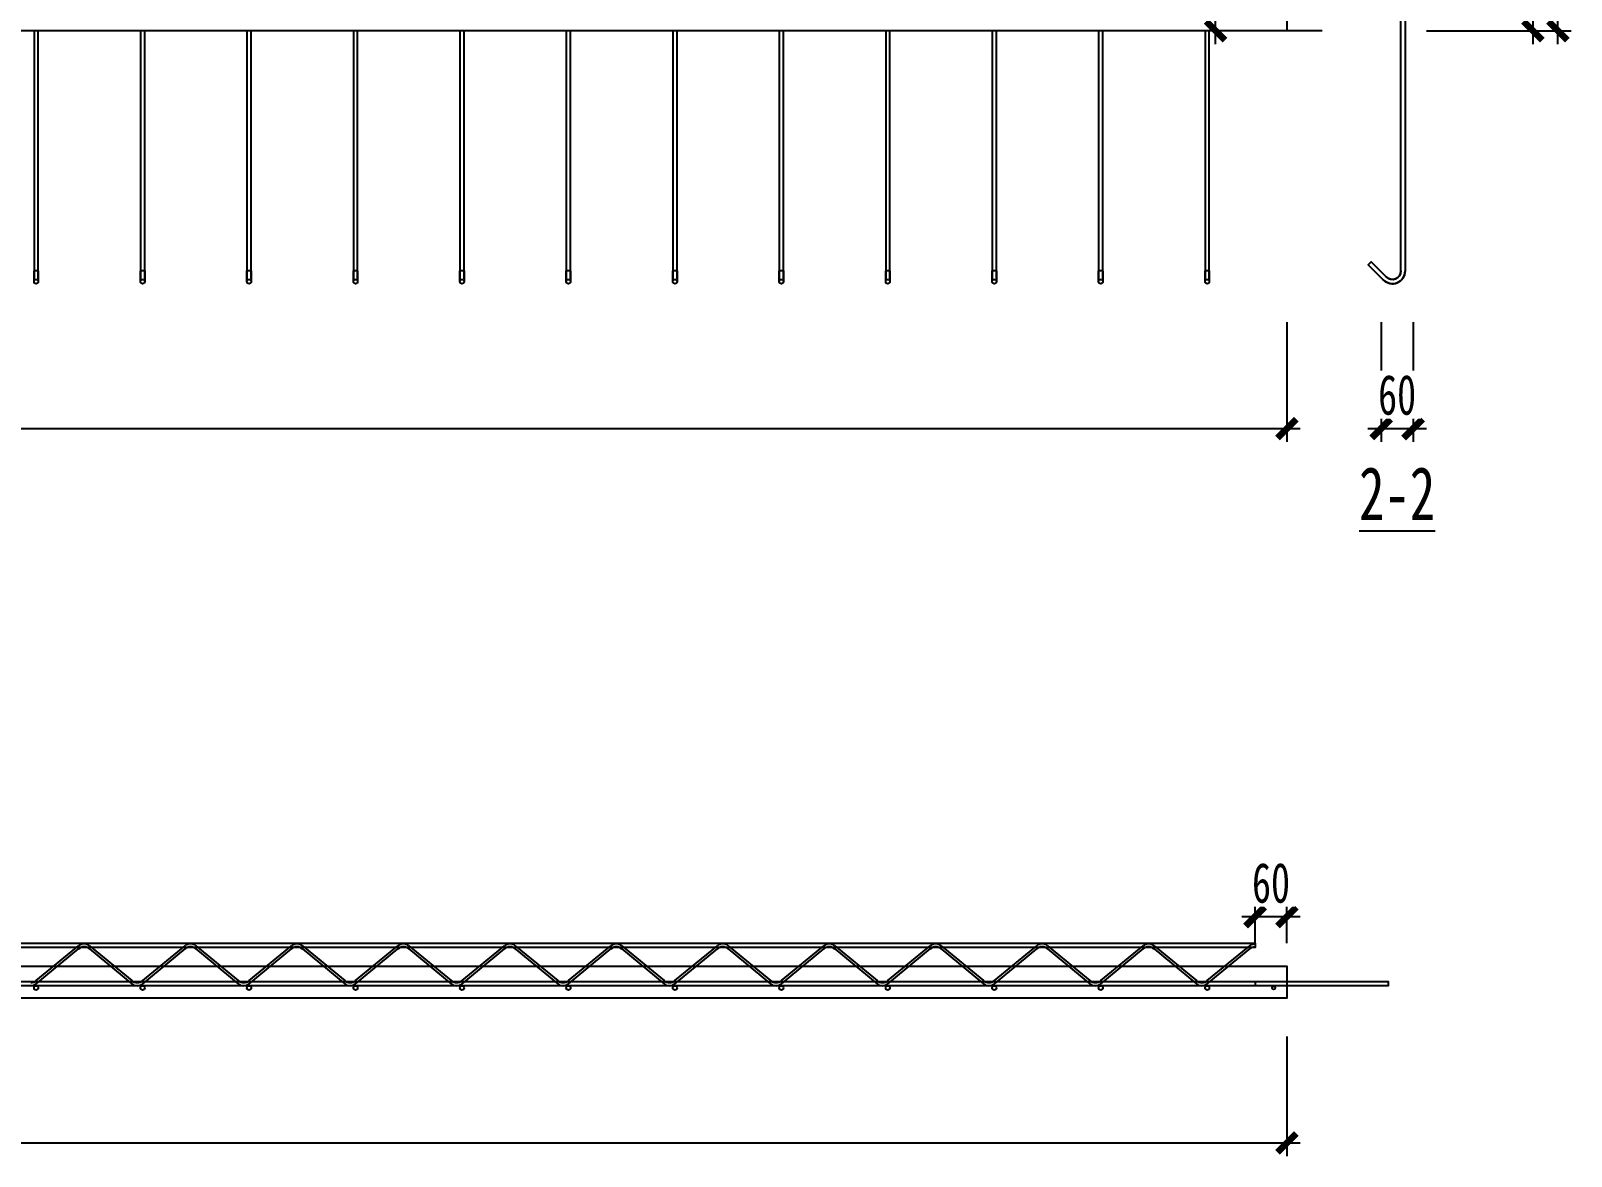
# Model space of a CAD drawing. Extents: x -524 to 129100, y -10500 to 1.
# Drawn here: x 28183 to 31076, y -5326 to -3212 of the extents above; entities that cross this region are included whole.
import ezdxf

# ---------------------------------------------------------------- set-up
doc = ezdxf.new("R2010")
doc.units = 0
doc.header["$LTSCALE"] = 250
doc.linetypes.add('BeePC_CENTER', pattern=[2, 1.25, -0.25, 0.25, -0.25])
doc.layers.get('0').update_dxf_attribs({"linetype": 'CONTINUOUS'})
doc.layers.get('Defpoints').update_dxf_attribs({"linetype": 'CONTINUOUS'})
for name, color, linetype in [('BeePC-CCBZ', 110, 'CONTINUOUS'), ('BeePC-GJ-LEVEL', 141, 'CONTINUOUS'), ('BeePC-GJ-Truss', 185, 'CONTINUOUS'), ('BeePC-TONG-ZT', 50, 'CONTINUOUS')]:
    doc.layers.add(name, color=color, linetype=linetype)
doc.styles.add('BeePC_Dim', font='simfang.ttf', dxfattribs={"width": 0.7})
doc.styles.add('BeePC_Text', font='simfang.ttf', dxfattribs={"width": 0.7})
doc.dimstyles.new('BeePC_DIM_25_25', dxfattribs={"dimtxt": 75, "dimasz": 25, "dimexe": 25, "dimexo": 0, "dimgap": 25, "dimtad": 1, "dimdec": 0, "dimzin": 0, "dimdsep": 46, "dimtxsty": 'BeePC_Dim', "dimblk": 'ARCHTICK', "dimcen": 0, "dimdle": 25, "dimclrt": 7, "dimadec": 0, "dimazin": 0, "dimtfac": 1, "dimtdec": 0, "dimtix": 1, "dimtmove": 2, "dimatfit": 3, "dimfxl": 250, "dimfxlon": 1, "dimtfill": 1, "dimtolj": 1, "dimtzin": 0, "dimarcsym": 0})

# ---------------------------------------------------------------- blocks, each defined once
blk = doc.blocks.new('_ArchTick')
at = {"color": 0, "linetype": 'ByBlock', "const_width": 0.5}
blk.add_lwpolyline([(-0.71, -0.71), (0.71, 0.71)], dxfattribs=at)
blk = doc.blocks.new('*D82')
at = {"layer": 'BeePC-CCBZ', "color": 0, "lineweight": -2, "transparency": 16777216}
for p, q in [((23022.8, -3759.1), (23022.8, -3984.1)), ((30542.4, -3759.1), (30542.4, -3984.1)), ((22997.8, -3959.1), (30567.4, -3959.1))]:
    blk.add_line(p, q, dxfattribs=at)
at = {"layer": 'Defpoints', "color": 0, "transparency": 16777216}
for p in [(23022.8, -2012.1), (30542.4, -2012.1), (30542.4, -3959.1)]:
    blk.add_point(p, dxfattribs=at)
at = {"layer": 'BeePC-CCBZ', "color": 0, "lineweight": -2, "transparency": 16777216, "xscale": 25, "yscale": 25, "zscale": 25, "rotation": 180}
blk.add_blockref('_ArchTick', (23022.8, -3959.1), dxfattribs=at)
at = {"layer": 'BeePC-CCBZ', "color": 0, "lineweight": -2, "transparency": 16777216, "xscale": 25, "yscale": 25, "zscale": 25}
blk.add_blockref('_ArchTick', (30542.4, -3959.1), dxfattribs=at)
at = {"layer": 'BeePC-CCBZ', "color": 7, "linetype": 'BeePC_CENTER', "transparency": 16777216, "insert": (26782.6, -3896.2), "char_height": 75, "attachment_point": 5, "style": 'BeePC_Dim', "bg_fill": 3, "box_fill_scale": 1.1, "bg_fill_color": 256, "bg_fill_true_color": 13158600, "bg_fill_transparency": 0}
blk.add_mtext('\\A1;7520', dxfattribs=at)
blk = doc.blocks.new('*D88')
at = {"layer": 'BeePC-CCBZ', "color": 0, "lineweight": -2, "transparency": 16777216}
for p, q in [((31004.4, -2887.1), (31004.4, -3237.1)), ((30804.4, -2912.1), (31029.4, -2912.1)), ((30804.4, -3212.1), (31029.4, -3212.1))]:
    blk.add_line(p, q, dxfattribs=at)
at = {"layer": 'Defpoints', "color": 0, "transparency": 16777216}
for p in [(24482.6, -2912.1), (26782.6, -3212.1), (31004.4, -3212.1)]:
    blk.add_point(p, dxfattribs=at)
at = {"layer": 'BeePC-CCBZ', "color": 0, "lineweight": -2, "transparency": 16777216, "xscale": 25, "yscale": 25, "zscale": 25}
for p, rotation in [((31004.4, -2912.1), 90), ((31004.4, -3212.1), 270)]:
    blk.add_blockref('_ArchTick', p, dxfattribs=dict(at, rotation=rotation))
at = {"layer": 'BeePC-CCBZ', "color": 7, "linetype": 'BeePC_CENTER', "transparency": 16777216, "insert": (30941.5, -3062.1), "char_height": 75, "attachment_point": 5, "rotation": 90, "style": 'BeePC_Dim', "bg_fill": 3, "box_fill_scale": 1.1, "bg_fill_color": 256, "bg_fill_true_color": 13158600, "bg_fill_transparency": 0}
blk.add_mtext('\\A1;300', dxfattribs=at)
blk = doc.blocks.new('*D90')
at = {"layer": 'BeePC-CCBZ', "color": 0, "lineweight": -2, "transparency": 16777216}
for p, q in [((30482.6, -4925.6), (30482.6, -4850.6)), ((30542.4, -4925.6), (30542.4, -4850.6)), ((30457.6, -4875.6), (30567.4, -4875.6))]:
    blk.add_line(p, q, dxfattribs=at)
at = {"layer": 'Defpoints', "color": 0, "transparency": 16777216}
for p in [(30542.4, -4875.6), (30482.6, -4929.6), (30542.4, -4998.6)]:
    blk.add_point(p, dxfattribs=at)
at = {"layer": 'BeePC-CCBZ', "color": 0, "lineweight": -2, "transparency": 16777216, "xscale": 25, "yscale": 25, "zscale": 25}
for p, rotation in [((30482.6, -4875.6), 359.9999999999939), ((30542.4, -4875.6), 179.9999999999939)]:
    blk.add_blockref('_ArchTick', p, dxfattribs=dict(at, rotation=rotation))
at = {"layer": 'BeePC-CCBZ', "color": 7, "linetype": 'BeePC_CENTER', "transparency": 16777216, "insert": (30512.5, -4812.7), "char_height": 75, "attachment_point": 5, "style": 'BeePC_Dim', "bg_fill": 3, "box_fill_scale": 1.1, "bg_fill_color": 256, "bg_fill_true_color": 13158600, "bg_fill_transparency": 0}
blk.add_mtext('\\A1;60', dxfattribs=at)
blk = doc.blocks.new('*D91')
at = {"layer": 'BeePC-CCBZ', "color": 0, "lineweight": -2, "transparency": 16777216}
for p, q in [((23022.8, -5100.6), (23022.8, -5325.6)), ((30542.4, -5100.6), (30542.4, -5325.6)), ((22997.8, -5300.6), (30567.4, -5300.6))]:
    blk.add_line(p, q, dxfattribs=at)
at = {"layer": 'Defpoints', "color": 0, "transparency": 16777216}
for p in [(23022.8, -4998.6), (30542.4, -4998.6), (30542.4, -5300.6)]:
    blk.add_point(p, dxfattribs=at)
at = {"layer": 'BeePC-CCBZ', "color": 0, "lineweight": -2, "transparency": 16777216, "xscale": 25, "yscale": 25, "zscale": 25, "rotation": 180}
blk.add_blockref('_ArchTick', (23022.8, -5300.6), dxfattribs=at)
at = {"layer": 'BeePC-CCBZ', "color": 0, "lineweight": -2, "transparency": 16777216, "xscale": 25, "yscale": 25, "zscale": 25}
blk.add_blockref('_ArchTick', (30542.4, -5300.6), dxfattribs=at)
at = {"layer": 'BeePC-CCBZ', "color": 7, "linetype": 'BeePC_CENTER', "transparency": 16777216, "insert": (26782.6, -5237.7), "char_height": 75, "attachment_point": 5, "style": 'BeePC_Dim', "bg_fill": 3, "box_fill_scale": 1.1, "bg_fill_color": 256, "bg_fill_true_color": 13158600, "bg_fill_transparency": 0}
blk.add_mtext('\\A1;7520', dxfattribs=at)
blk = doc.blocks.new('*D93')
at = {"layer": 'BeePC-CCBZ', "color": 0, "lineweight": -2, "transparency": 16777216}
for p, q in [((30408.4, -3237.1), (30408.4, -2887.1)), ((30608.4, -2912.1), (30383.4, -2912.1)), ((30608.4, -3212.1), (30383.4, -3212.1))]:
    blk.add_line(p, q, dxfattribs=at)
at = {"layer": 'Defpoints', "color": 0, "transparency": 16777216}
for p in [(30408.4, -2912.1), (30680.4, -2912.1), (30749.4, -3212.1)]:
    blk.add_point(p, dxfattribs=at)
at = {"layer": 'BeePC-CCBZ', "color": 0, "lineweight": -2, "transparency": 16777216, "xscale": 25, "yscale": 25, "zscale": 25}
for p, rotation in [((30408.4, -2912.1), 90), ((30408.4, -3212.1), 270)]:
    blk.add_blockref('_ArchTick', p, dxfattribs=dict(at, rotation=rotation))
at = {"layer": 'BeePC-CCBZ', "color": 7, "linetype": 'BeePC_CENTER', "transparency": 16777216, "insert": (30345.5, -3062.1), "char_height": 75, "attachment_point": 5, "rotation": 90, "style": 'BeePC_Dim', "bg_fill": 3, "box_fill_scale": 1.1, "bg_fill_color": 256, "bg_fill_true_color": 13158600, "bg_fill_transparency": 0}
blk.add_mtext('\\A1;300', dxfattribs=at)
blk = doc.blocks.new('*D98')
at = {"layer": 'BeePC-CCBZ', "color": 0, "lineweight": -2, "transparency": 16777216}
for p, q in [((30719.4, -3759.1), (30719.4, -3984.1)), ((30779.4, -3759.1), (30779.4, -3984.1)), ((30694.4, -3959.1), (30804.4, -3959.1))]:
    blk.add_line(p, q, dxfattribs=at)
at = {"layer": 'Defpoints', "color": 0, "transparency": 16777216}
for p in [(30719.4, -2012.1), (30779.4, -2012.1), (30779.4, -3959.1)]:
    blk.add_point(p, dxfattribs=at)
at = {"layer": 'BeePC-CCBZ', "color": 0, "lineweight": -2, "transparency": 16777216, "xscale": 25, "yscale": 25, "zscale": 25}
blk.add_blockref('_ArchTick', (30719.4, -3959.1), dxfattribs=at)
at = {"layer": 'BeePC-CCBZ', "color": 0, "lineweight": -2, "transparency": 16777216, "xscale": 25, "yscale": 25, "zscale": 25, "rotation": 180}
blk.add_blockref('_ArchTick', (30779.4, -3959.1), dxfattribs=at)
at = {"layer": 'BeePC-CCBZ', "color": 7, "linetype": 'BeePC_CENTER', "transparency": 16777216, "insert": (30749.4, -3896.2), "char_height": 75, "attachment_point": 5, "style": 'BeePC_Dim', "bg_fill": 3, "box_fill_scale": 1.1, "bg_fill_color": 256, "bg_fill_true_color": 13158600, "bg_fill_transparency": 0}
blk.add_mtext('\\A1;60', dxfattribs=at)
blk = doc.blocks.new('*D99')
at = {"layer": 'BeePC-CCBZ', "color": 0, "lineweight": -2, "transparency": 16777216}
for p, q in [((31051.4, -3237.1), (31051.4, -787.1)), ((30851.4, -812.1), (31076.4, -812.1)), ((30851.4, -3212.1), (31076.4, -3212.1))]:
    blk.add_line(p, q, dxfattribs=at)
at = {"layer": 'Defpoints', "color": 0, "transparency": 16777216}
for p in [(30749.4, -812.1), (31051.4, -812.1), (30749.4, -3212.1)]:
    blk.add_point(p, dxfattribs=at)
at = {"layer": 'BeePC-CCBZ', "color": 0, "lineweight": -2, "transparency": 16777216, "xscale": 25, "yscale": 25, "zscale": 25}
for p, rotation in [((31051.4, -812.1), 90), ((31051.4, -3212.1), 270)]:
    blk.add_blockref('_ArchTick', p, dxfattribs=dict(at, rotation=rotation))
at = {"layer": 'BeePC-CCBZ', "color": 7, "linetype": 'BeePC_CENTER', "transparency": 16777216, "insert": (30988.5, -2012.1), "char_height": 75, "attachment_point": 5, "rotation": 90, "style": 'BeePC_Dim', "bg_fill": 3, "box_fill_scale": 1.1, "bg_fill_color": 256, "bg_fill_true_color": 13158600, "bg_fill_transparency": 0}
blk.add_mtext('\\A1;2400', dxfattribs=at)

msp = doc.modelspace()

# ---------------------------------------------------------------- linework, layer by layer
at = {"layer": 'BeePC-GJ-LEVEL'}
for points in [[(30756.4, -3663.1), (30756.4, -672.1), (30764.4, -672.1), (30764.4, -3663.1, -0.668179), (30723.5, -3680.1), (30695.2, -3651.8), (30700.8, -3646.1), (30729.1, -3674.4, 0.668179), (30756.4, -3663.1, -0.668179), (30729.1, -3674.4, 0.668179), (30756.4, -3663.1)], [(30723.5, -3680.1, 0.668179), (30764.4, -3663.1, -0.668179), (30723.5, -3680.1)]]:
    msp.add_lwpolyline(points, format="xyb", dxfattribs=at)
for points in [[(28196.6, -3677.3), (28196.6, -3212.1), (28188.6, -3212.1), (28188.6, -3677.3)], [(28396.6, -3677.3), (28396.6, -3212.1), (28388.6, -3212.1), (28388.6, -3677.3)], [(28596.6, -3677.3), (28596.6, -3212.1), (28588.6, -3212.1), (28588.6, -3677.3)], [(28796.6, -3677.3), (28796.6, -3212.1), (28788.6, -3212.1), (28788.6, -3677.3)], [(28996.6, -3677.3), (28996.6, -3212.1), (28988.6, -3212.1), (28988.6, -3677.3)], [(29196.6, -3677.3), (29196.6, -3212.1), (29188.6, -3212.1), (29188.6, -3677.3)], [(29396.6, -3677.3), (29396.6, -3212.1), (29388.6, -3212.1), (29388.6, -3677.3)], [(29596.6, -3677.3), (29596.6, -3212.1), (29588.6, -3212.1), (29588.6, -3677.3)], [(29796.6, -3677.3), (29796.6, -3212.1), (29788.6, -3212.1), (29788.6, -3677.3)], [(29996.6, -3677.3), (29996.6, -3212.1), (29988.6, -3212.1), (29988.6, -3677.3)], [(30196.6, -3677.3), (30196.6, -3212.1), (30188.6, -3212.1), (30188.6, -3677.3)], [(30396.6, -3677.3), (30396.6, -3212.1), (30388.6, -3212.1), (30388.6, -3677.3)], [(28188.6, -3683.1), (28188.6, -3663.1)], [(28196.6, -3663.1), (28188.6, -3663.1)], [(28196.6, -3663.1), (28196.6, -3683.1)], [(28388.6, -3683.1), (28388.6, -3663.1)], [(28396.6, -3663.1), (28388.6, -3663.1)], [(28396.6, -3663.1), (28396.6, -3683.1)], [(28588.6, -3683.1), (28588.6, -3663.1)], [(28596.6, -3663.1), (28588.6, -3663.1)], [(28596.6, -3663.1), (28596.6, -3683.1)], [(28788.6, -3683.1), (28788.6, -3663.1)], [(28796.6, -3663.1), (28788.6, -3663.1)], [(28796.6, -3663.1), (28796.6, -3683.1)], [(28988.6, -3683.1), (28988.6, -3663.1)], [(28996.6, -3663.1), (28988.6, -3663.1)], [(28996.6, -3663.1), (28996.6, -3683.1)], [(29188.6, -3683.1), (29188.6, -3663.1)], [(29196.6, -3663.1), (29188.6, -3663.1)], [(29196.6, -3663.1), (29196.6, -3683.1)], [(29388.6, -3683.1), (29388.6, -3663.1)], [(29396.6, -3663.1), (29388.6, -3663.1)], [(29396.6, -3663.1), (29396.6, -3683.1)], [(29588.6, -3683.1), (29588.6, -3663.1)], [(29596.6, -3663.1), (29588.6, -3663.1)], [(29596.6, -3663.1), (29596.6, -3683.1)], [(29788.6, -3683.1), (29788.6, -3663.1)], [(29796.6, -3663.1), (29788.6, -3663.1)], [(29796.6, -3663.1), (29796.6, -3683.1)], [(29988.6, -3683.1), (29988.6, -3663.1)], [(29996.6, -3663.1), (29988.6, -3663.1)], [(29996.6, -3663.1), (29996.6, -3683.1)], [(30188.6, -3683.1), (30188.6, -3663.1)], [(30196.6, -3663.1), (30188.6, -3663.1)], [(30196.6, -3663.1), (30196.6, -3683.1)], [(30388.6, -3683.1), (30388.6, -3663.1)], [(30396.6, -3663.1), (30388.6, -3663.1)], [(30396.6, -3663.1), (30396.6, -3683.1)], [(22882.8, -4997.6), (30732.4, -4997.6), (30732.4, -5005.6), (22882.8, -5005.6), (22882.8, -4997.6)]]:
    msp.add_lwpolyline(points, dxfattribs=at)
for centre, radius in [((28192.6, -3683.1), 4), ((28392.6, -3683.1), 4), ((28592.6, -3683.1), 4), ((28792.6, -3683.1), 4), ((28992.6, -3683.1), 4), ((29192.6, -3683.1), 4), ((29392.6, -3683.1), 4), ((29592.6, -3683.1), 4), ((29792.6, -3683.1), 4), ((29992.6, -3683.1), 4), ((30192.6, -3683.1), 4), ((30392.6, -3683.1), 4), ((28192.6, -5009.6), 4), ((28392.6, -5009.6), 4), ((28592.6, -5009.6), 4), ((28792.6, -5009.6), 4), ((28992.6, -5009.6), 4), ((29192.6, -5009.6), 4), ((29392.6, -5009.6), 4), ((29592.6, -5009.6), 4), ((29792.6, -5009.6), 4), ((29992.6, -5009.6), 4), ((30192.6, -5009.6), 4), ((30392.6, -5009.6), 4), ((30517.4, -5009.6), 3), ((30517.4, -5009.6), 3), ((30517.4, -5009.6), 3)]:
    msp.add_circle(centre, radius, dxfattribs=at)
at = {"layer": 'BeePC-GJ-Truss'}
for points in [[(23082.6, -4925.6), (30482.6, -4925.6), (30482.6, -4933.6), (23082.6, -4933.6), (23082.6, -4925.6)], [(28182.6, -5005.6), (28186, -5005.1), (28189.2, -5004), (28192.8, -5001.8), (28272.4, -4936.5)], [(28192.8, -4995.8), (28272.4, -4930.5)], [(28292.8, -4930.5), (28372.4, -4995.8)], [(28292.8, -4936.5), (28372.4, -5001.8), (28375.2, -5003.6), (28378.4, -5004.9), (28382.6, -5005.6)], [(28382.6, -5005.6), (28386, -5005.1), (28389.2, -5004), (28392.8, -5001.8), (28472.4, -4936.5)], [(28392.8, -4995.8), (28472.4, -4930.5)], [(28492.8, -4930.5), (28572.4, -4995.8)], [(28492.8, -4936.5), (28572.4, -5001.8), (28575.2, -5003.6), (28578.4, -5004.9), (28582.6, -5005.6)], [(28582.6, -5005.6), (28586, -5005.1), (28589.2, -5004), (28592.8, -5001.8), (28672.4, -4936.5)], [(28592.8, -4995.8), (28672.4, -4930.5)], [(28692.8, -4930.5), (28772.4, -4995.8)], [(28692.8, -4936.5), (28772.4, -5001.8), (28775.2, -5003.6), (28778.4, -5004.9), (28782.6, -5005.6)], [(28782.6, -5005.6), (28786, -5005.1), (28789.2, -5004), (28792.8, -5001.8), (28872.4, -4936.5)], [(28792.8, -4995.8), (28872.4, -4930.5)], [(28892.8, -4930.5), (28972.4, -4995.8)], [(28892.8, -4936.5), (28972.4, -5001.8), (28975.2, -5003.6), (28978.4, -5004.9), (28982.6, -5005.6)], [(28982.6, -5005.6), (28986, -5005.1), (28989.2, -5004), (28992.8, -5001.8), (29072.4, -4936.5)], [(28992.8, -4995.8), (29072.4, -4930.5)], [(29092.8, -4930.5), (29172.4, -4995.8)], [(29092.8, -4936.5), (29172.4, -5001.8), (29175.2, -5003.6), (29178.4, -5004.9), (29182.6, -5005.6)], [(29182.6, -5005.6), (29186, -5005.1), (29189.2, -5004), (29192.8, -5001.8), (29272.4, -4936.5)], [(29192.8, -4995.8), (29272.4, -4930.5)], [(29292.8, -4930.5), (29372.4, -4995.8)], [(29292.8, -4936.5), (29372.4, -5001.8), (29375.2, -5003.6), (29378.4, -5004.9), (29382.6, -5005.6)], [(29382.6, -5005.6), (29386, -5005.1), (29389.2, -5004), (29392.8, -5001.8), (29472.4, -4936.5)], [(29392.8, -4995.8), (29472.4, -4930.5)], [(29492.8, -4930.5), (29572.4, -4995.8)], [(29492.8, -4936.5), (29572.4, -5001.8), (29575.2, -5003.6), (29578.4, -5004.9), (29582.6, -5005.6)], [(29582.6, -5005.6), (29586, -5005.1), (29589.2, -5004), (29592.8, -5001.8), (29672.4, -4936.5)], [(29592.8, -4995.8), (29672.4, -4930.5)], [(29692.8, -4930.5), (29772.4, -4995.8)], [(29692.8, -4936.5), (29772.4, -5001.8), (29775.2, -5003.6), (29778.4, -5004.9), (29782.6, -5005.6)], [(29782.6, -5005.6), (29786, -5005.1), (29789.2, -5004), (29792.8, -5001.8), (29872.4, -4936.5)], [(29792.8, -4995.8), (29872.4, -4930.5)], [(29892.8, -4930.5), (29972.4, -4995.8)], [(29892.8, -4936.5), (29972.4, -5001.8), (29975.2, -5003.6), (29978.4, -5004.9), (29982.6, -5005.6)], [(29982.6, -5005.6), (29986, -5005.1), (29989.2, -5004), (29992.8, -5001.8), (30072.4, -4936.5)], [(29992.8, -4995.8), (30072.4, -4930.5)], [(30092.8, -4930.5), (30172.4, -4995.8)], [(30092.8, -4936.5), (30172.4, -5001.8), (30175.2, -5003.6), (30178.4, -5004.9), (30182.6, -5005.6)], [(30182.6, -5005.6), (30186, -5005.1), (30189.2, -5004), (30192.8, -5001.8), (30272.4, -4936.5)], [(30192.8, -4995.8), (30272.4, -4930.5)], [(30292.8, -4930.5), (30372.4, -4995.8)], [(30292.8, -4936.5), (30372.4, -5001.8), (30375.2, -5003.6), (30378.4, -5004.9), (30382.6, -5005.6)], [(30382.6, -5005.6), (30386, -5005.1), (30389.2, -5004), (30392.8, -5001.8), (30472.4, -4936.5)], [(30392.8, -4995.8), (30472.4, -4930.5), (30476, -4928.3), (30479.2, -4927.2), (30482.6, -4926.6)], [(30482.6, -4932.6), (30479.3, -4932.8), (30476.1, -4933.8), (30473.3, -4935.6), (30471.2, -4937.7)], [(23082.6, -4997.6), (30482.6, -4997.6), (30482.6, -5005.6), (23082.6, -5005.6), (23082.6, -4997.6)]]:
    msp.add_lwpolyline(points, dxfattribs=at)
for centre, major_axis, start_param, end_param in [((28283.8, -4943.8), (18, 0), 1.635672, 2.256488), ((28281.4, -4944.1), (12, 0), 1.470144, 2.422017), ((28281.4, -4943.8), (18, 0), 0.885104, 1.50592), ((28283.8, -4944.1), (12, 0), 0.719576, 1.671449), ((28483.8, -4943.8), (18, 0), 1.635672, 2.256488), ((28481.4, -4944.1), (12, 0), 1.470144, 2.422017), ((28481.4, -4943.8), (18, 0), 0.885104, 1.50592), ((28483.8, -4944.1), (12, 0), 0.719576, 1.671449), ((28683.8, -4943.8), (18, 0), 1.635672, 2.256488), ((28681.4, -4944.1), (12, 0), 1.470144, 2.422017), ((28681.4, -4943.8), (18, 0), 0.885104, 1.50592), ((28683.8, -4944.1), (12, 0), 0.719576, 1.671449), ((28883.8, -4943.8), (18, 0), 1.635672, 2.256488), ((28881.4, -4944.1), (12, 0), 1.470144, 2.422017), ((28881.4, -4943.8), (18, 0), 0.885104, 1.50592), ((28883.8, -4944.1), (12, 0), 0.719576, 1.671449), ((29083.8, -4943.8), (18, 0), 1.635672, 2.256488), ((29081.4, -4944.1), (12, 0), 1.470144, 2.422017), ((29081.4, -4943.8), (18, 0), 0.885104, 1.50592), ((29083.8, -4944.1), (12, 0), 0.719576, 1.671449), ((29283.8, -4943.8), (18, 0), 1.635672, 2.256488), ((29281.4, -4944.1), (12, 0), 1.470144, 2.422017), ((29281.4, -4943.8), (18, 0), 0.885104, 1.50592), ((29283.8, -4944.1), (12, 0), 0.719576, 1.671449), ((29483.8, -4943.8), (18, 0), 1.635672, 2.256488), ((29481.4, -4944.1), (12, 0), 1.470144, 2.422017), ((29481.4, -4943.8), (18, 0), 0.885104, 1.50592), ((29483.8, -4944.1), (12, 0), 0.719576, 1.671449), ((29683.8, -4943.8), (18, 0), 1.635672, 2.256488), ((29681.4, -4944.1), (12, 0), 1.470144, 2.422017), ((29681.4, -4943.8), (18, 0), 0.885104, 1.50592), ((29683.8, -4944.1), (12, 0), 0.719576, 1.671449), ((29883.8, -4943.8), (18, 0), 1.635672, 2.256488), ((29881.4, -4944.1), (12, 0), 1.470144, 2.422017), ((29881.4, -4943.8), (18, 0), 0.885104, 1.50592), ((29883.8, -4944.1), (12, 0), 0.719576, 1.671449), ((30083.8, -4943.8), (18, 0), 1.635672, 2.256488), ((30081.4, -4944.1), (12, 0), 1.470144, 2.422017), ((30081.4, -4943.8), (18, 0), 0.885104, 1.50592), ((30083.8, -4944.1), (12, 0), 0.719576, 1.671449), ((30283.8, -4943.8), (18, 0), 1.635672, 2.256488), ((30281.4, -4944.1), (12, 0), 1.470144, 2.422017), ((30281.4, -4943.8), (18, 0), 0.885104, 1.50592), ((30283.8, -4944.1), (12, 0), 0.719576, 1.671449), ((28183.8, -4988.2), (12, 0), 4.611737, 5.563609), ((28381.4, -4988.2), (12, 0), 3.861169, 4.813041), ((28383.8, -4988.2), (12, 0), 4.611737, 5.563609), ((28581.4, -4988.2), (12, 0), 3.861169, 4.813041), ((28583.8, -4988.2), (12, 0), 4.611737, 5.563609), ((28781.4, -4988.2), (12, 0), 3.861169, 4.813041), ((28783.8, -4988.2), (12, 0), 4.611737, 5.563609), ((28981.4, -4988.2), (12, 0), 3.861169, 4.813041), ((28983.8, -4988.2), (12, 0), 4.611737, 5.563609), ((29181.4, -4988.2), (12, 0), 3.861169, 4.813041), ((29183.8, -4988.2), (12, 0), 4.611737, 5.563609), ((29381.4, -4988.2), (12, 0), 3.861169, 4.813041), ((29383.8, -4988.2), (12, 0), 4.611737, 5.563609), ((29581.4, -4988.2), (12, 0), 3.861169, 4.813041), ((29583.8, -4988.2), (12, 0), 4.611737, 5.563609), ((29781.4, -4988.2), (12, 0), 3.861169, 4.813041), ((29783.8, -4988.2), (12, 0), 4.611737, 5.563609), ((29981.4, -4988.2), (12, 0), 3.861169, 4.813041), ((29983.8, -4988.2), (12, 0), 4.611737, 5.563609), ((30181.4, -4988.2), (12, 0), 3.861169, 4.813041), ((30183.8, -4988.2), (12, 0), 4.611737, 5.563609), ((30381.4, -4988.2), (12, 0), 3.861169, 4.813041), ((30383.8, -4988.2), (12, 0), 4.611737, 5.563609)]:
    msp.add_ellipse(centre, major_axis=major_axis, ratio=0.957465, start_param=start_param, end_param=end_param, dxfattribs=at)
at = {"layer": 'BeePC-TONG-ZT'}
for points in [[(23272.8, -1162.1), (23272.8, -812.1), (30542.4, -812.1), (30542.4, -3212.1), (23022.8, -3212.1), (23022.8, -1162.1), (23272.8, -1162.1)], [(23022.8, -4968.6), (30542.4, -4968.6), (30542.4, -5028.6), (23022.8, -5028.6), (23022.8, -4968.6)]]:
    msp.add_lwpolyline(points, dxfattribs=at)

# ---------------------------------------------------------------- texts
at = {"insert": (30749.4, -4081.1), "char_height": 100, "attachment_point": 5, "style": 'BeePC_Text'}
msp.add_mtext('\\L2-2\\o', dxfattribs=at)

# ---------------------------------------------------------------- next in the draw order: dimensions: what is measured, and where the dimension line sits
at = {"layer": 'BeePC-CCBZ'}
for base, p1, p2, angle, override, picture, middle in [((30542.4, -3959.1), (23022.8, -2012.1), (30542.4, -2012.1), 0, {"dimfxl": 200}, '*D82', (26782.6, -3896.2)), ((30542.4, -4875.6), (30482.6, -4929.6), (30542.4, -4998.6), 180, {"dimfxl": 50}, '*D90', (30512.5, -4812.7))]:
    dim = msp.add_linear_dim(base=base, p1=p1, p2=p2, angle=angle, dimstyle='BeePC_DIM_25_25', override=override, dxfattribs=at)
    dim.commit()
    dim.dimension.update_dxf_attribs({"geometry": picture, "text_midpoint": middle})

# ---------------------------------------------------------------- next in the draw order: dimensions: what is measured, and where the dimension line sits
for base, p1, p2, angle, picture, middle in [((31004.4, -3212.1), (24482.6, -2912.1), (26782.6, -3212.1), 90, '*D88', (30941.5, -3062.1)), ((30542.4, -5300.6), (23022.8, -4998.6), (30542.4, -4998.6), 0, '*D91', (26782.6, -5237.7))]:
    dim = msp.add_linear_dim(base=base, p1=p1, p2=p2, angle=angle, dimstyle='BeePC_DIM_25_25', override={"dimfxl": 200}, dxfattribs=at)
    dim.commit()
    dim.dimension.update_dxf_attribs({"geometry": picture, "text_midpoint": middle})

# ---------------------------------------------------------------- next in the draw order: dimensions: what is measured, and where the dimension line sits
dim = msp.add_linear_dim(base=(30408.4, -2912.1), p1=(30749.4, -3212.1), p2=(30680.4, -2912.1), angle=90, dimstyle='BeePC_DIM_25_25', override={"dimfxl": 200}, dxfattribs=at)
dim.commit()
dim.dimension.update_dxf_attribs({"geometry": '*D93', "text_midpoint": (30345.5, -3062.1)})

# ---------------------------------------------------------------- next in the draw order: dimensions: what is measured, and where the dimension line sits
dim = msp.add_linear_dim(base=(30779.4, -3959.1), p1=(30719.4, -2012.1), p2=(30779.4, -2012.1), angle=0, dimstyle='BeePC_DIM_25_25', override={"dimfxl": 200}, dxfattribs=at)
dim.commit()
dim.dimension.update_dxf_attribs({"geometry": '*D98', "text_midpoint": (30749.4, -3896.2)})

# ---------------------------------------------------------------- next in the draw order: dimensions: what is measured, and where the dimension line sits
dim = msp.add_linear_dim(base=(31051.4, -812.1), p1=(30749.4, -3212.1), p2=(30749.4, -812.1), angle=90, dimstyle='BeePC_DIM_25_25', override={"dimfxl": 200}, dxfattribs=at)
dim.commit()
dim.dimension.update_dxf_attribs({"geometry": '*D99', "text_midpoint": (30988.5, -2012.1)})

doc.saveas('drawing.dxf')
